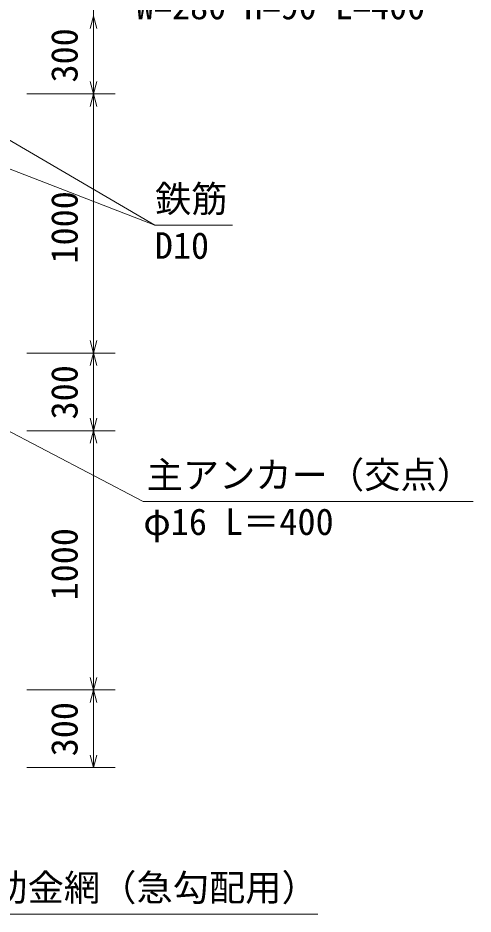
# Model space of a CAD drawing. Units: millimetres, scale not verified. Extents: x 400 to 16400, y 400 to 11650.
# Drawn here: x 7281 to 9038, y 4211 to 7669 of the extents above; entities that cross this region are included whole.
import ezdxf
from ezdxf.enums import TextEntityAlignment as Align

# ---------------------------------------------------------------- set-up
doc = ezdxf.new("R2010")
doc.units = ezdxf.units.MM
doc.header["$LTSCALE"] = 40
doc.layers.add('C-STR-DIM', color=1, linetype='Continuous', lineweight=13)
doc.layers.add('C-STR-HTXT', color=1, linetype='Continuous', lineweight=13)
doc.styles.add('ＭＳ ゴシック', font='')
doc.styles.get('ＭＳ ゴシック').set_extended_font_data('MS Gothic')

msp = doc.modelspace()

# ---------------------------------------------------------------- linework, layer by layer
at = {"layer": 'C-STR-DIM'}
for p, q in [((7572.57, 7376.26), (7572.57, 7776.26)), ((7572.57, 7676.26), (7559.62, 7627.96)), ((7572.57, 7676.26), (7585.51, 7627.96)), ((7572.57, 7376.26), (7559.62, 7424.55)), ((7572.57, 7376.26), (7585.51, 7424.55)), ((7316.16, 7376.26), (7656.16, 7376.26)), ((7572.57, 7376.26), (7559.62, 7327.96)), ((7572.57, 6476.26), (7572.57, 7376.26)), ((7572.57, 7376.26), (7585.51, 7327.96)), ((7572.57, 6076.26), (7572.57, 6476.26)), ((7572.57, 6376.26), (7559.62, 6424.55)), ((7572.57, 6376.26), (7585.51, 6424.55)), ((7316.16, 6376.26), (7656.16, 6376.26)), ((7572.57, 6376.26), (7559.62, 6327.96)), ((7572.57, 6376.26), (7585.51, 6327.96)), ((7572.57, 6076.26), (7559.62, 6124.55)), ((7572.57, 6076.26), (7585.51, 6124.55)), ((7316.16, 6076.26), (7656.16, 6076.26)), ((7572.57, 6076.26), (7559.62, 6027.96)), ((7572.57, 5176.26), (7572.57, 6076.26)), ((7572.57, 6076.26), (7585.51, 6027.96)), ((7572.57, 4776.26), (7572.57, 5176.26)), ((7572.57, 5076.26), (7559.62, 5124.55)), ((7572.57, 5076.26), (7585.51, 5124.55)), ((7316.16, 5076.26), (7656.16, 5076.26)), ((7572.57, 5076.26), (7559.62, 5027.96)), ((7572.57, 5076.26), (7585.51, 5027.96)), ((7572.57, 4776.26), (7559.62, 4824.55)), ((7572.57, 4776.26), (7585.51, 4824.55)), ((7316.16, 4776.26), (7656.16, 4776.26))]:
    msp.add_line(p, q, dxfattribs=at)
at = {"layer": 'C-STR-HTXT'}
for p, q in [((6686.81, 7526.31), (7809.38, 6868.95)), ((6996.1, 7185.16), (7809.38, 6868.95)), ((7809.38, 6868.95), (8109.38, 6868.95)), ((7084.38, 6158.95), (7764.92, 5803.28)), ((7764.92, 5803.28), (9037.5, 5803.28)), ((7038.81, 4211.26), (8438.81, 4211.26))]:
    msp.add_line(p, q, dxfattribs=at)

# ---------------------------------------------------------------- texts
at = {"layer": 'C-STR-DIM', "color": 7, "style": 'ＭＳ ゴシック'}
for s, p in [('W=280 H=90 L=400', (7736.16, 7633.24)), ('鉄筋', (7810.18, 6888.93)), ('D10', (7809.38, 6708.95)), ('主アンカー（交点）', (7777.5, 5823.82)), ('φ16 L＝400', (7764.92, 5643.28)), ('補助金網（急勾配用）', (7038.81, 4231.26))]:
    msp.add_text(s, height=102.6, dxfattribs=at).set_placement(p, align=Align.BOTTOM_LEFT)
for s, p in [('300', (7542.28, 7420.07)), ('1000', (7542.28, 6721.51)), ('300', (7542.28, 6120.07)), ('1000', (7542.28, 5421.51)), ('300', (7542.28, 4820.07))]:
    msp.add_text(s, height=102.6, rotation=90, dxfattribs=at).set_placement(p, align=Align.BOTTOM_LEFT)

doc.saveas('drawing.dxf')
